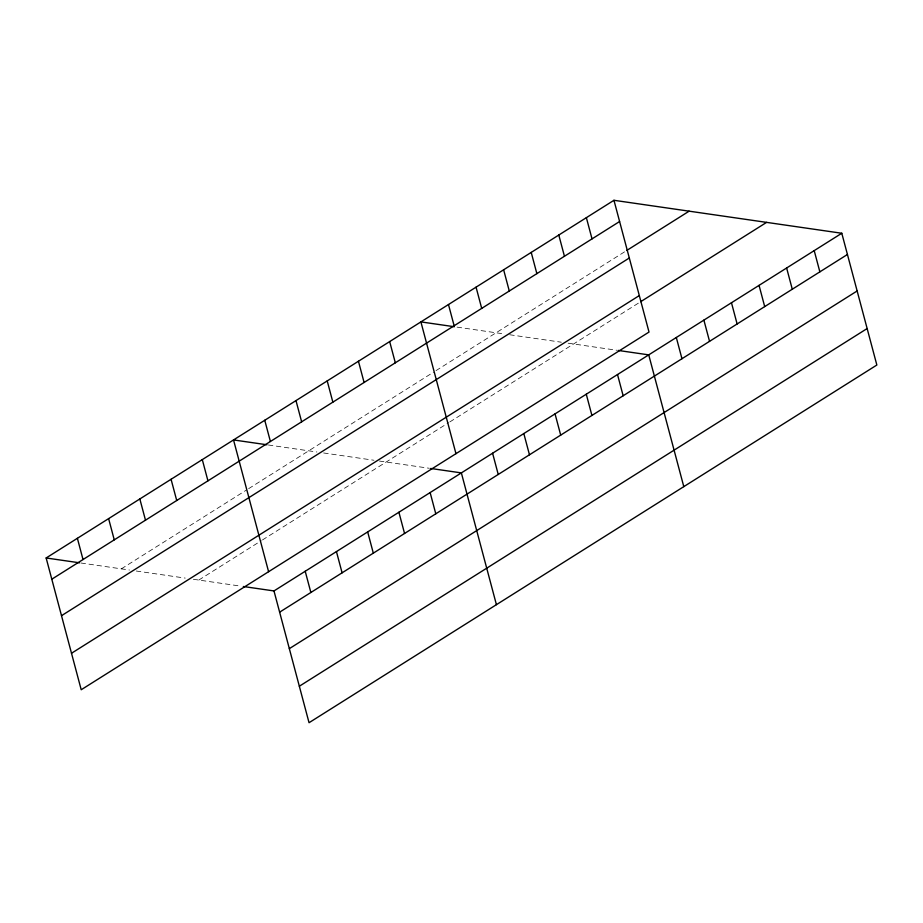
<?xml version="1.0" encoding="UTF-8"?>
<svg xmlns="http://www.w3.org/2000/svg" width="923" height="923" viewBox="0 0 923 923"><rect width="100%" height="100%" fill="white"/><g stroke="black" fill="none" stroke-linecap="round" stroke-linejoin="round"><path stroke-width="0.69" stroke-dasharray="4.62 3.46" d="M121.34 568.856L246.256 490.159M248.656 488.648L433.625 372.119M436.025 370.608L625.586 251.194M198.803 580.059L261.255 540.716M262.455 539.955L448.636 422.676M449.836 421.926L639.501 302.444M457.104 327.134L504.235 333.953M509.681 334.749L561.322 342.214M568.118 343.194L616.714 350.232M268.328 444.978L316.866 451.993M323.661 452.974L373.942 460.254M379.376 461.039L429.333 468.273M80.959 563.007L129.485 570.033M136.281 571.014L185.211 578.098M193.369 579.275L240.568 586.105"/><path stroke-width="1.38" d="M613.957 200.291L649.019 332.061L81.212 689.746L46.15 557.977L613.957 200.291L841.788 233.254L876.85 365.023L309.043 722.709L273.981 590.939L243.349 586.509M51.803 579.206L619.598 221.52M626.786 250.445L689.135 211.171M61.506 615.687L629.313 257.99M71.509 653.265L639.304 295.579M640.7 301.683L766.598 222.374M273.981 590.939L841.788 233.254M279.634 612.168L847.441 254.483M289.337 648.65L857.144 290.964M299.34 686.227L867.147 328.542M454.312 326.73L420.9 321.896L455.962 453.678M618.098 350.428L648.731 354.87L683.793 486.64M266.943 444.771L233.531 439.936L268.593 571.706M430.729 468.469L461.362 472.899L496.424 604.68M46.15 557.977L79.563 562.811M814.213 250.629L819.855 271.858M786.627 267.993L792.28 289.222M759.052 285.369L764.694 306.598M731.466 302.744L737.119 323.973M703.891 320.119L709.545 341.348M676.317 337.495L681.959 358.724M586.37 217.655L592.024 238.884M617.51 374.542L623.152 395.771M558.796 235.03L564.438 256.259M586.278 394.213L591.92 415.442M531.221 252.406L536.863 273.635M555.046 413.885L560.699 435.114M503.635 269.781L509.288 291.01M523.814 433.556L529.467 454.785M476.06 287.157L481.702 308.386M492.594 453.228L498.235 474.457M448.474 304.532L454.128 325.75M430.13 492.57L435.783 513.799M389.668 341.568L395.321 362.797M398.898 512.242L404.551 533.471M358.447 361.251L364.089 382.468M367.677 531.925L373.319 553.154M327.215 380.922L332.857 402.151M336.445 551.596L342.087 572.825M295.983 400.594L301.636 421.823M305.213 571.268L310.866 592.497M264.751 420.265L270.404 441.494M202.299 459.608L207.94 480.837M171.067 479.279L176.72 500.508M139.835 498.951L145.488 520.18M108.614 518.622L114.256 539.851M77.382 538.305L83.024 559.534"/></g></svg>
